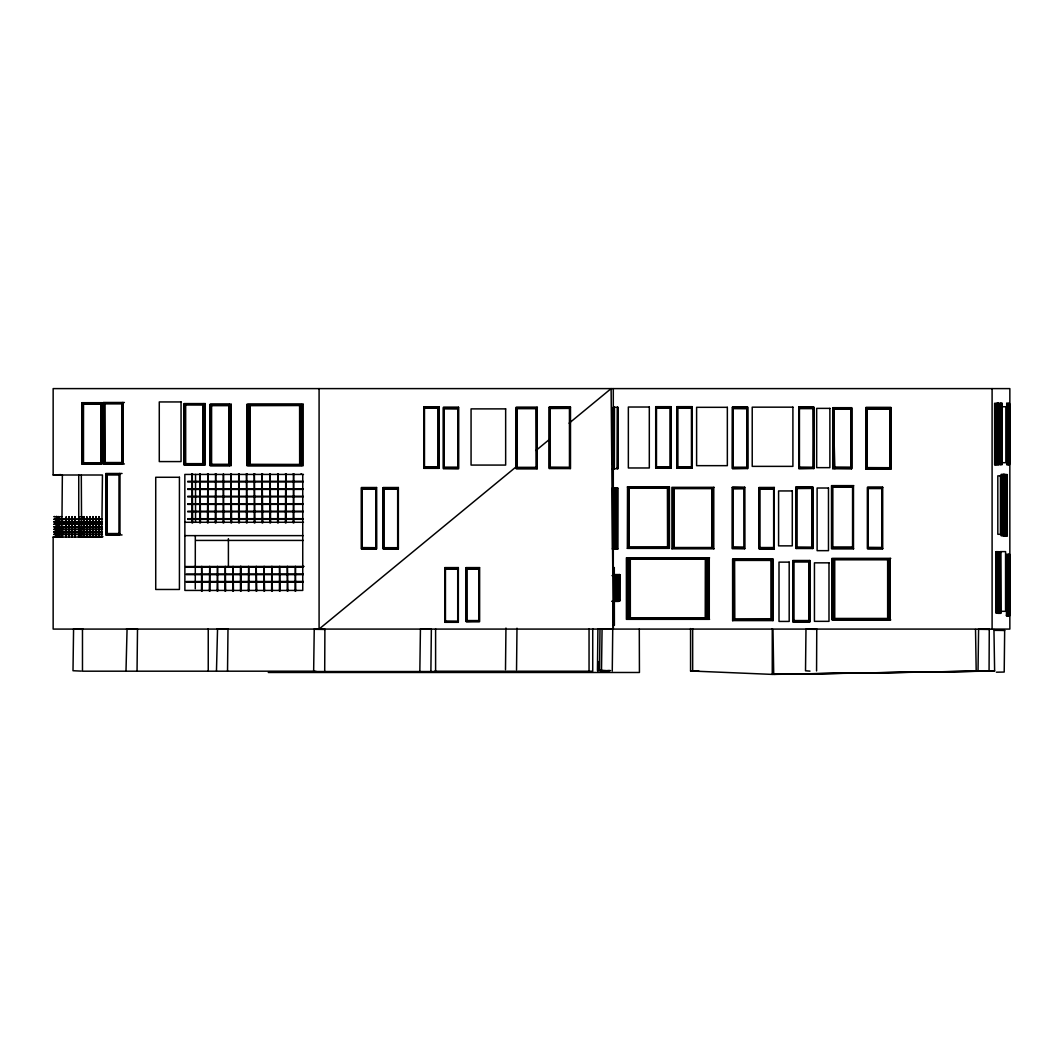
<?xml version="1.0" encoding="UTF-8"?>
<svg xmlns="http://www.w3.org/2000/svg" width="1063" height="1063" viewBox="0 0 1063 1063"><rect width="100%" height="100%" fill="white"/><g stroke="black" fill="none" stroke-linecap="round" stroke-linejoin="round"><path stroke-width="1.5" d="M106.021 534.623L106.021 473.819L119.348 473.978L119.322 534.623L106.021 534.623L120.425 534.251M106.194 534.463L106.021 473.819M107.097 533.546L107.097 474.895M119.468 534.955L119.468 473.487M119.681 534.091L119.681 474.337M612.594 464.584L612.594 407.807M612.82 575.415L613.231 569.157M613.218 575.495L613.231 570.632M613.258 550.953L613.258 547.684M691.761 467.468L677.37 467.441M747.302 467.906L732.766 467.879L732.859 407.74L747.183 407.793M73.573 629.11L73.002 670.726L81.213 671.112M126.005 670.647L127.068 629.017M137.047 670.793L137.499 629.203L136.622 629.15M216.48 670.633L217.543 629.017M227.535 670.793L227.987 629.203L227.11 629.15M313.651 670.886L314.236 629.283M324.707 671.045L324.893 629.429M419.845 670.713L420.43 629.097L431.352 629.269L430.9 670.873M505.496 669.65L505.948 628.047M516.538 669.796L516.99 628.206M599.718 628.951L597.911 628.871L597.446 670.461L607.77 670.7M597.844 671.072L597.951 661.478M600.01 628.725L599.545 670.315L601.724 670.607M602.07 629.083L601.499 670.7L604.741 671.019M612.74 629.243L612.261 671.045M816.57 670.939L816.756 629.323M978.026 670.886L978.598 629.283M989.068 671.045L989.268 629.429M1003.791 630.399L1004.668 630.452L1004.203 672.042L996.403 672.201M673.092 548.123L673.012 488.037M479.161 621.098L466.351 621.403L479.307 621.403L479.307 567.894L466.351 567.894L479.307 567.894M744.392 548.03L732.566 548.03L732.593 487.944M53.947 516.671L54.798 516.591M54.372 519.355L102.38 519.249L54.027 519.329L63.78 519.408M54.213 521.734L102.393 521.774L54.319 521.747M54.226 531.899L102.407 531.885L54.346 531.859M54.346 534.357L102.42 534.41L54.226 534.317M54.147 536.828L55.276 537.001M102.393 524.338L54.2 524.205L102.34 524.205M101.769 536.868L102.447 475.002L53.15 475.002L53.15 388.606L1009.85 388.606L1009.85 629.083L53.15 629.083L53.15 537.067L62.637 536.935M868.232 547.458L868.232 488.568L882.051 488.568M612.501 548.521L613.922 548.521L613.843 488.449L612.501 488.462M613.311 468.743L613.298 407.302L617.948 407.275L617.948 468.743L611.85 468.743M613.736 407.302L613.736 468.743M613.298 487.784L613.564 549.226M613.803 407.302L613.816 468.743M793.782 620.672L793.782 561.782M1008.056 464.119L1008.096 403.98M759.832 547.644L773.651 547.644L759.832 547.644L759.832 488.754L773.651 488.754L773.651 547.644M890.475 408.245L866.504 408.245L866.558 468.358L890.515 468.358L890.515 408.192M101.198 403.036L82.196 403.036L82.196 463.84L101.198 463.84L101.198 403.036L82.196 403.036M122.511 402.811L103.51 402.811L103.51 463.614L122.511 463.614L122.511 402.811L103.51 402.811M203.352 403.927L184.351 403.927L184.351 464.73L203.352 464.73L203.352 403.927L184.351 403.927M229.302 404.578L210.301 404.578L229.302 404.578L229.302 465.368L210.301 465.368L229.302 465.368M1008.136 403.634L1009.425 403.794M732.872 547.418L732.872 488.528L744.193 488.528L744.193 547.418L732.899 547.299M996.004 551.737L998.795 551.71L998.795 613.178L996.004 613.152L996.004 551.71L997.386 551.71L997.386 613.178M853.004 548.056L831.997 548.056L831.997 486.323L853.19 486.349M999.419 552.202L1000.708 552.375M63.793 524.458L54.333 524.272M63.807 529.52L53.961 529.44L102.407 529.361L54.266 529.454M82.529 537.227L83.273 537.014M997.838 551.91L1000.788 551.883L1000.788 613.338L997.838 613.338M1006.741 464.119L1009.412 464.093L1009.412 403.98L1007.883 404.006M1007.817 615.105L1006.488 615.105L1009.598 615.078M1005.332 535.367L1003.326 535.327L1003.392 474.683M424.482 467.042L424.482 408.152L438.262 408.152L438.262 467.042L424.536 466.923M445.45 621.164L445.45 568.758L457.715 568.758L457.715 621.164L445.49 621.058M1008.335 554.62L1009.611 554.78M744.459 487.731L732.42 487.572L744.459 487.731L744.525 548.375L732.487 548.216M677.689 466.856L677.689 407.966L691.508 407.966L691.508 466.856L677.742 466.737M799.442 467.268L799.442 408.378L813.261 408.378L813.261 467.268L799.496 467.149M1003.977 474.576L1007.272 474.55L1007.272 536.018L1003.99 536.018M796.798 547.232L796.798 488.342L811.986 488.342L811.986 547.232L796.838 547.113M670.647 407.023L655.884 407.023L670.647 407.023L670.647 467.826L655.884 467.826L655.884 407.023M882.396 487.611L867.634 487.611L882.396 487.611L882.396 548.415L867.634 548.415L867.634 487.611M773.93 487.957L759.248 487.797L759.248 548.601L774.01 548.601L774.01 487.797M850.812 408.976L850.812 467.454L833.711 467.454L833.711 408.976L850.812 408.976L850.812 467.454L833.804 467.335L833.711 408.976M998.25 464.053L994.649 464.079L995.991 464.026M438.966 406.863L438.966 468.331L423.792 468.331L423.792 406.863L438.966 406.863L438.687 467.999L423.951 467.999L423.951 407.195L438.687 407.195M458.02 568.041L444.972 567.908L444.972 622.014L458.087 622.014L458.087 567.908M376.222 488.236L361.765 488.223M458.206 407.979L443.723 407.94L443.723 468.065L458.219 468.065M691.854 407.169L677.171 407.009L677.171 467.813L691.933 467.813L691.933 407.009M747.276 407.581L732.593 407.421L747.276 407.581L747.355 468.225L732.553 468.531L747.621 468.557L747.621 407.089L732.434 407.089L732.434 468.557L732.553 407.116M747.608 407.116L747.621 468.557M813.846 468.557L813.673 407.421L798.924 407.421M677.45 467.441L677.45 407.381M997.001 403.595L998.263 403.754M809.634 560.826L809.634 621.629L793.104 621.629L793.104 560.826L809.634 560.826L809.634 621.629M362.058 547.697L362.058 488.807L375.93 488.807L375.93 547.697L362.124 547.578M444.042 467.454L457.914 467.454L444.042 467.454L444.042 408.564L457.914 408.564L457.914 467.454L457.914 408.564M832.542 547.418L832.542 486.96L852.659 486.96L852.659 547.418L832.542 547.418L832.542 486.96M376.329 488.023L361.579 487.851L361.579 548.654L376.408 548.654L376.329 488.023L361.579 487.851M361.765 548.282L376.236 548.322M398.187 487.851L383.358 487.851L398.187 487.851L398.187 548.654L383.358 548.654L383.358 487.851M361.579 548.654L376.329 548.495M383.358 548.654L398.187 548.654M443.55 468.411L443.55 407.607L458.392 407.607L458.392 468.411L443.63 468.252M1001.24 535.167L1002.356 535.114L1002.356 475.055L1001.266 475.055M375.93 488.807L362.058 488.807M397.708 547.697L397.708 488.807L383.836 488.807L383.836 547.697L397.708 547.697L397.708 488.807M812.438 487.386L796.2 487.386L812.438 487.386L812.438 548.189L796.2 548.189L796.293 487.545M796.546 547.817L796.546 487.758M677.171 467.813L692.199 468.145L676.998 468.145M677.118 468.119L676.998 406.677L692.199 406.677L692.199 468.145M798.871 468.531L813.673 468.225L813.673 407.421M438.62 407.567L424.031 407.355M458.033 568.227L445.131 568.2L445.131 621.709L458.06 621.735L444.972 622.014M479.28 568.174L466.498 568.2L466.537 621.071M744.193 488.528L732.885 488.648M1000.655 403.701L1002.09 403.541L1002.09 464.332L1000.655 464.172L1000.655 403.701L1001.997 403.701M867.634 548.415L882.396 548.415M655.884 467.826L670.647 467.826M998.064 403.236L998.064 464.637L1002.117 464.664L1002.117 403.209L994.623 403.289L994.636 464.73L998.37 464.73L998.37 403.262M812.411 487.704L796.4 487.731M796.2 548.189L812.358 548.03M796.174 548.495L812.757 548.521L812.757 487.053L796.014 487.053L796.014 548.521L796.16 487.053L812.757 487.053L812.757 548.521M851.091 408.391L851.118 468.092M691.508 407.966L677.689 407.966M746.864 408.498L733.125 408.378L733.125 467.268L746.93 467.268L746.851 408.498L733.164 408.498M813.182 408.498L799.496 408.498M998.13 463.973L999.459 463.973L999.459 403.9L996.576 403.967L996.935 464.053M773.851 548.256L773.864 488.169M793.104 621.629L793.104 560.826M438.262 467.042L438.262 408.152M478.882 568.851L466.816 568.745L466.816 620.566L478.948 620.566L478.868 568.851L466.816 568.745M536.961 407.607L536.961 468.411L516.366 468.411L516.366 407.607L536.961 407.607L536.961 468.411M569.927 407.607L549.438 407.435L569.927 407.607L570.034 468.238L549.438 468.238L549.438 407.102L554.301 407.142M853.244 485.977L853.244 548.402L831.744 548.402L831.744 485.977L853.244 485.977L853.244 548.402M851.503 407.727L851.516 468.743M811.986 488.342L796.812 488.462M608.501 670.62L605.671 670.859M609.737 670.58L606.973 670.7M610.521 670.58L607.97 670.7M616.354 488.249L616.354 548.721M867.023 467.72L867.023 408.83L889.93 408.83L889.93 467.72L867.102 467.6M613.072 487.784L613.085 549.212M773.651 488.754L759.872 488.874M185.733 567.111L303.314 567.15M670.301 466.87L670.301 407.979M890.661 468.677L890.661 407.873L866.172 407.873L866.172 468.677L890.661 468.677L890.661 407.873M890.94 469.009L891.046 407.541L865.907 407.541L866.039 468.982M866.172 468.677L866.026 407.541L891.033 407.567M670.514 467.454L670.514 407.395M809.235 620.672L809.235 561.782M809.448 621.297L793.304 621.297M852.659 547.418L852.659 486.96M536.297 408.684L536.403 467.454L536.297 408.684L517.163 408.684M889.93 408.83L867.089 408.949M102.287 526.716L54.054 526.916L63.807 526.996M54.439 537.028L55.342 536.815M617.563 488.249L617.563 548.721M799.097 467.879L813.594 467.853L813.514 407.754L799.124 407.793M614.6 575.668L614.706 600.98M82.196 463.84L101.198 463.84M103.51 463.614L122.511 463.614M184.351 464.73L203.352 464.73M771.339 560.414L771.339 619.304L771.339 560.414L734.427 560.414L734.427 619.304L771.339 619.304M712.17 488.621L712.17 547.511L712.17 488.621L673.822 488.621L673.822 547.511L712.17 547.511M667.418 488.316L667.551 547.086L629.203 547.086L629.203 488.196L667.551 488.196M516.924 466.179L319.086 629.083L319.086 388.606M536.018 450.46L550.023 438.926M569.117 423.207L611.119 388.606L613.298 629.083L613.298 600.529M796.4 547.844L812.411 547.87M714.084 487.332L671.896 487.332L671.936 548.774M712.848 488.037L712.928 548.149M707.413 558.567L707.453 618.653M627.515 486.907L627.356 548.349M772.509 559.616L772.735 620.261L772.509 559.616L733.284 559.457L772.735 559.457M772.894 559.151L772.894 620.566M668.494 487.572L628.206 487.558L628.286 547.671M669.198 486.934L669.198 548.349M851.224 408.405L833.233 408.338L833.233 468.092L851.264 468.065M713.778 487.359L713.778 548.774M1007.485 463.481L1009.159 463.362M996.775 611.889L998.449 611.77M247.546 404.578L301.307 404.578L301.307 465.381L247.546 465.381L247.546 404.578L301.307 404.578M629.203 547.086L629.203 488.196M734.427 619.304L771.26 619.184M102.274 526.929L54.2 526.73M673.822 547.511L673.822 488.621M998.702 612.049L1000.429 611.929M831.997 548.056L852.938 547.857L852.911 486.509L832.17 486.509L832.196 547.857M516.618 468.065L536.749 468.039L536.735 407.94L516.618 407.94L516.671 468.039M569.994 407.807L549.744 407.82L549.691 467.906L569.994 467.866M832.555 558.726L889.598 558.726L889.598 619.516L832.555 619.516L832.555 558.726L889.598 558.726M656.123 467.454L670.74 467.454M832.555 619.516L889.598 619.516M247.546 465.381L301.307 465.381M630.04 618.041L705.898 618.041M54.279 521.8L63.793 521.933M708.37 558.195L708.37 618.998L708.37 558.195L627.29 558.195L627.29 618.998L708.37 618.998M627.29 618.998L627.29 558.195M705.898 559.151L630.04 559.151M101.875 537.054L53.15 537.067M300.204 464.425L249.739 464.305L249.739 405.654L300.204 405.535M619.516 574.698L618.281 574.857M619.623 574.698L619.53 600.874M613.032 574.578L619.623 574.565L619.636 601.02L613.723 600.98M613.032 574.884L619.636 574.87M613.152 575.216L619.636 575.203M707.652 558.567L628.233 558.54L628.366 618.626M833.233 619.184L833.233 559.058L833.233 619.184L888.987 619.144L888.96 559.058L833.233 559.058M614.162 407.979L614.162 468.039M614.108 568.267L614.175 575.521M997.386 552.388L997.386 612.501M996.749 552.415L996.749 612.474L996.044 612.474L996.031 552.361L998.702 552.388M137.499 629.203L126.457 629.044M227.987 629.203L216.932 629.044M325.158 629.455L314.103 629.296M612.992 629.256L601.95 629.097M817.022 629.349L805.98 629.19L805.515 670.793L809.979 671.125M989.52 629.455L978.478 629.296M1004.668 630.452L994.49 630.346M122.59 463.242L122.59 403.183M203.432 464.345L203.432 404.299M229.143 465.036L210.58 465.036L210.58 404.91L229.555 405.096M999.379 612.846L1000.775 613.006L999.14 612.633L999.379 552.547M1000.456 552.587L999.14 552.587M248.211 465.036L248.211 404.91L248.211 465.036L300.882 465.009L300.882 404.95L248.211 404.91M103.789 463.269L103.789 403.143L103.789 463.269L123.095 463.242L123.095 403.183L103.789 403.143M184.63 464.385L184.63 404.259L184.63 464.385L204.774 464.358M210.58 465.036L210.58 404.91M1008.282 554.966L1008.282 615.078M1005.864 535.353L1005.864 475.227M1003.326 535.154L1003.326 475.028M998.25 403.927L997.891 464.026M1000.668 464L1000.668 403.874M106.273 534.277L106.273 474.151L119.269 474.151M615.583 488.462L616.354 488.422M616.447 600.143L617.324 600.09M616.46 600.475L617.244 600.422M53.15 475.002L60.857 474.603M617.537 407.94L617.364 468.065M617.563 488.422L616.792 488.462L616.792 548.508L617.563 548.548M614.308 575.761L615.092 575.601L613.723 575.761M772.987 629.495L773.718 674.301L994.623 670.952L993.945 629.469M773.718 674.301L994.623 670.952M690.565 628.578L690.565 670.979L772.256 674.394L993.161 671.045M191.911 522.863L192.27 473.846L192.642 522.863M192.496 473.846L191.911 473.846M199.698 522.863L200.07 473.846L200.442 522.863M200.282 473.846L199.698 473.846M207.484 522.863L207.856 473.846L208.228 522.863M208.069 473.846L207.498 473.846M215.284 522.863L215.643 473.832L216.015 522.863M215.869 473.846L215.284 473.846M223.071 522.863L223.443 473.832L223.815 522.863M230.857 522.863L230.95 473.832L231.601 522.85M238.657 522.85L238.737 473.832L239.388 522.85M246.443 522.85L246.536 473.832L247.187 522.85M254.23 522.85L254.323 473.832L254.974 522.85M262.029 522.85L262.109 473.819L262.76 522.85M269.816 522.85L270.188 473.819L270.56 522.85M270.401 473.819L269.816 473.819M277.602 522.85L277.974 473.819L278.347 522.837M278.187 473.819L277.602 473.819M285.402 522.837L285.761 473.819L286.133 522.837M285.987 473.819L285.402 473.819M293.189 522.837L293.561 473.819L293.933 522.837M293.773 473.819L293.189 473.819M57.402 537.054L56.897 516.605L56.485 537.041M60.02 516.631L60.206 516.631M65.999 537.054L66.251 516.618L66.039 537.054M68.962 516.631L69.002 537.054L69.188 516.631M72.204 516.618L72.085 537.054L72.125 516.618M74.928 516.618L74.968 537.054L75.114 516.618M83.871 516.618L83.884 537.054L84.163 516.618M87.166 537.054L86.847 516.618L87.073 537.054M89.823 516.618L90.169 537.054L90.089 516.618M92.813 516.618L93.145 537.054L93.079 516.618M95.79 516.618L96.135 537.054L96.055 516.618M98.793 516.618L99.005 537.054L99.098 516.618M78.449 536.735L102.965 536.695M201.518 591.068L201.651 566.552L202.262 591.055M209.305 591.055L209.73 566.552L210.049 591.055M209.943 566.552L209.305 566.552M217.104 591.055L217.516 566.539L217.835 591.055M217.729 566.539L217.158 566.552M224.891 591.055L225.303 566.539L225.635 591.055M225.529 566.539L224.944 566.539M232.677 591.055L233.103 566.539L233.422 591.055M233.315 566.539L232.731 566.539M241.115 566.539L240.437 566.539L241.142 566.539L241.208 591.055M248.264 591.055L248.676 566.539L249.008 591.041M248.901 566.539L248.224 566.539M256.05 591.041L256.196 566.539L256.794 591.041M263.85 591.041L263.983 566.526L264.581 591.041M271.636 591.041L271.769 566.526L272.38 591.041M279.423 591.041L279.569 566.526L280.167 591.041M287.223 591.041L287.355 566.526L287.953 591.041M295.009 591.041L295.421 566.526L295.74 591.028M295.647 566.526L295.062 566.526M619.397 575.149L616.354 575.096L617.244 575.149M619.397 575.482L618.281 575.495L618.281 600.715L619.636 600.874L613.736 600.741M54.333 516.631L54.585 516.591M56.073 516.605L56.87 516.605L56.1 516.605L56.126 537.041L56.924 537.028M57.867 537.054L58.053 516.618L58.611 537.041M58.598 516.618L57.827 516.618M59.541 516.631L59.608 537.067L60.432 537.054M81.173 516.777L80.735 516.791M59.608 537.067L59.953 537.067M61.813 537.067L62.358 475.002M81.24 537.214L81.107 537.214M301.068 473.819L301.347 473.806M82.834 537.227L82.755 537.227M194.223 566.552L193.944 566.552M302.942 566.526L303.3 566.513M61.84 516.645L61.627 516.645M79.273 537.2L79.061 537.2M230.764 473.832L231.455 473.832M238.564 473.832L239.281 473.832M246.39 473.832L247.068 473.832M254.177 473.832L254.828 473.832M261.963 473.832L262.614 473.819M201.518 566.552L202.156 566.552M256.01 566.539L256.728 566.539M263.837 566.539L264.514 566.526M271.636 566.526L272.274 566.526M279.423 566.526L280.061 566.526M287.209 566.526L287.86 566.526M124.384 402.478L103.297 402.478L103.297 463.946L124.384 463.946M101.835 402.704L81.984 402.704L81.984 464.172L101.835 464.172M122.431 403.887L104.519 403.887L104.586 462.538M994.689 403.967L995.991 403.967M1000.256 403.913L1001.984 403.874L1001.984 464L1000.256 463.96M1006.754 404.006L1007.458 404.006L1007.458 464.066M1001.466 404.06L999.831 404.06L999.831 463.813L1001.466 463.813M1009.132 404.166L1007.658 404.166L1007.658 463.906L1009.132 463.906M184.63 404.259L204.774 404.299M996.509 404.671L997.851 404.671M1000.19 404.618L1001.532 404.618M1009.159 404.711L1007.485 404.591M185.361 405.003L203.272 405.003M229.887 404.937L230.777 404.883L230.777 465.063L229.887 465.009M211.311 405.654L229.223 405.654M671.085 406.691L655.712 406.691L655.712 468.158L671.085 468.158M1001.718 406.744L1005.89 406.744L1005.89 462.697L1001.718 462.697M537.413 407.275L516.14 407.275L516.14 468.743L537.24 468.743M656.123 407.395L670.74 407.395M677.37 407.381L691.88 407.328L677.171 407.009M438.514 407.567L424.164 407.567L424.23 467.68L438.647 467.68M798.858 407.089L813.607 407.581M443.816 408.126L458.126 408.126M516.791 408.126L536.669 408.126M656.469 408.099L670.208 408.099M866.318 408.033L890.528 408.033M438.195 408.272L424.482 408.152M550.235 408.511L569.476 408.391L569.476 467.282L550.235 467.162L550.249 408.511L550.275 467.162M833.472 408.551L851.118 408.551M457.847 408.684L444.042 408.564M104.519 462.538L122.431 462.538M101.131 462.764L83.206 462.764L83.273 404.113L101.41 403.993L83.499 404.113L83.499 462.764M104.227 463.083L122.763 463.083M82.927 463.309L101.45 463.309M996.509 463.322L997.851 463.322M1000.19 463.255L1001.532 463.255M185.361 463.654L203.272 463.654M203.604 464.199L185.068 464.199L185.068 404.445M1000.655 464.172L1001.997 464.172M211.311 464.292L229.223 464.292M994.623 464.704L996.018 464.73M229.555 464.85L211.019 464.85L211.019 405.096M300.816 464.85L248.795 464.85L248.795 405.096M670.208 466.75L656.469 466.75L656.496 407.979M536.297 467.335L517.163 467.335L517.136 408.564M656.216 467.295L670.487 467.295M677.45 467.282L691.707 467.282L691.694 407.541M424.243 467.468L438.461 467.468M549.863 467.72L569.741 467.72L569.715 407.966M732.885 467.693L747.13 467.693L747.116 407.94M813.461 467.693L799.203 467.693L799.203 407.94M443.816 467.879L458.126 467.879M516.791 467.879L536.669 467.879M833.472 467.879L851.118 467.879M866.637 468.145L890.263 468.145M813.952 468.557L798.751 468.557L798.751 407.089L813.952 407.089L813.607 468.065M865.907 469.009L891.046 469.009M122.046 473.487L105.875 473.487L105.875 534.955L122.046 534.955M119.999 474.337L106.858 474.337L106.858 534.091L119.999 534.091M303.46 474.43L184.842 474.43L184.882 590.43L302.742 590.43L302.742 474.43M1003.326 474.842L1004.734 474.683L1004.734 535.486M107.004 474.895L119.428 474.895M1002.994 475.055L1004.641 475.028L1004.641 535.154M1005.558 475.254L1007.179 475.227L1007.179 535.353M1006.794 475.413L1005.253 475.413L1005.253 535.167M1002.941 475.759L1004.283 475.759M1005.518 475.958L1006.847 475.958M187.713 481.326L303.128 481.287M187.699 481.951L303.101 481.924M853.695 485.632L831.505 485.632L831.505 548.747L853.695 548.747M627.356 486.934L669.438 486.907L669.438 548.375L627.316 548.375M744.778 487.239L732.287 487.239L732.287 548.707L744.778 548.707M832.568 487.08L852.539 487.08M882.822 487.279L867.461 487.279L867.461 548.747L882.822 548.747M629.814 487.399L668.972 487.239L628.193 487.399M774.409 487.465L759.088 487.465L759.088 548.933L774.409 548.933M668.202 487.758L628.632 487.758L628.658 547.511L668.202 547.511M712.981 488.037L672.799 487.983L672.799 548.149L713.153 548.123M732.659 488.103L744.352 488.103M759.341 487.957L774.05 488.169M882.463 487.983L867.807 487.957L867.873 548.043L882.463 548.043M712.835 488.196L673.264 488.196L673.264 547.937L712.835 547.937M759.567 488.329L773.824 488.329M187.726 488.807L303.141 488.767M397.655 488.927L383.836 488.807M187.713 489.432L303.128 489.392M187.739 496.275L303.154 496.248M187.726 496.913L303.141 496.873M187.752 503.756L303.168 503.729M187.739 504.394L303.154 504.354M187.766 511.237L303.181 511.21M187.752 511.874L303.168 511.835M187.792 518.717L303.194 518.678M187.766 519.342L303.181 519.315M184.842 522.278L303.473 522.278M107.004 533.546L119.428 533.546M1002.941 534.41L1004.283 534.41M1005.518 534.609L1006.847 534.609M1004.309 535.114L1002.648 534.968L1002.648 475.214L1004.987 475.254L1004.987 535.314M1003.326 535.327L1006.874 535.314M184.842 535.632L303.207 535.632M1005.372 536.018L1001.213 535.792L1001.226 474.35L1004.761 474.35L1004.761 535.818M195.778 540.429L303.314 540.429M732.885 547.299L744.193 547.418M832.568 547.299L852.539 547.299M882.051 547.458L868.219 547.339L868.219 488.688M628.206 547.724L668.494 547.697M796.519 547.658L812.198 547.658L812.198 487.917M629.814 547.883L668.747 547.883M732.659 547.844L744.352 547.844M867.953 547.883L882.224 547.883M383.623 548.123L397.921 548.123M627.981 548.043L668.972 548.043M759.567 548.07L773.824 548.07M774.05 548.229L759.42 548.256L759.42 488.143M671.896 548.8L714.084 548.8M617.616 549.212L617.723 487.758L612.474 487.784L612.487 549.226L617.723 549.212M998.888 552.733L1000.389 552.733M998.449 553.119L996.775 552.999M1000.429 553.278L998.702 553.172M1006.515 554.992L1009.598 554.966L1009.319 615.052M1009.239 555.152L1007.697 555.152L1007.697 614.906M1007.697 555.697L1009.279 555.697M709.566 557.862L626.386 557.862L626.386 619.33L709.566 619.33M890.767 558.394L831.917 558.394L831.917 619.849L890.767 619.849M772.123 619.888L733.457 619.942L733.457 559.776L772.27 559.802L772.27 619.915M809.435 561.357L793.463 561.357L793.463 621.111M793.769 561.902L809.142 561.902M185.626 566.552L304.058 566.433M613.298 567.629L614.374 567.602M445.238 568.373L457.887 568.373L457.887 621.549M466.604 568.36L479.121 568.36L479.107 620.938L466.604 620.938M457.648 568.864L445.45 568.758M186.277 574.033L303.34 573.993M186.264 574.658L303.327 574.631M616.354 575.415L617.244 575.455L617.231 600.661L618.148 600.661M612.009 575.601L618.56 575.601M613.736 576L614.706 576.053M186.291 581.514L303.354 581.474M186.277 582.139L303.34 582.099M618.041 600.09L619.623 600.236M614.68 600.382L619.623 600.382M612.049 601.126L615.384 601.126M612.115 601.419L618.56 601.419M1000.389 611.305L1005.571 611.305L1005.571 551.604L1000.389 551.604L1000.708 612.673M997.174 612.474L1000.389 612.487M1007.697 614.348L1009.279 614.348M1006.475 615.756L1009.704 615.756L1009.704 554.288L1006.462 554.315L1006.475 615.756L1007.857 615.756M628.233 618.653L707.652 618.626M793.769 620.553L809.142 620.553M793.211 621.47L809.554 621.47M613.231 622.32L612.82 601.273M613.298 624.738L614.348 624.924M613.298 625.363L614.374 625.389L614.294 567.602M690.565 670.979L698.843 670.979M315.831 671.191L82.476 671.191L82.476 628.725M434.647 671.218L592.729 671.218L592.729 628.738M315.99 671.524L435.604 671.524L435.604 628.897M442.54 671.949L576.89 671.949M268.288 672.48L639.434 672.48L639.288 629.083M612.567 549.226L613.378 549.212M83.073 629.323L74.33 629.176M63.74 519.196L53.721 519.329M78.529 519.302L81.811 519.329M78.569 519.515L82.103 519.355M63.74 521.72L53.721 521.853M78.529 521.827L81.811 521.853M78.569 522.039L82.117 521.88M53.894 524.179L63.753 524.245M78.542 524.365L81.824 524.378M78.582 524.577L81.864 524.591M53.907 526.703L63.767 526.783M78.542 526.889L81.838 526.916M78.582 527.102L81.878 527.128M53.907 529.228L63.767 529.308M78.556 529.414L81.838 529.44M78.596 529.626L81.878 529.653M53.921 531.752L63.78 531.832M78.569 531.938L81.851 531.965M53.961 531.965L63.82 532.045M78.609 532.151L81.891 532.178M53.934 534.29L63.78 534.357M78.569 534.463L81.851 534.49M53.974 534.503L63.833 534.569M78.609 534.676L81.891 534.702M618.281 600.077L619.516 600.236M618.281 600.382L619.53 600.542M617.218 601.126L618.334 601.14M604.528 670.673L606.588 670.687M603.226 670.647L605.312 670.673M602.003 670.633L604.01 670.66M602.787 670.633L598.841 670.421M600.874 628.764L601.817 628.791M74.33 629.176L73.453 629.137M614.308 600.98L615.012 600.994M616.766 468.039L617.537 468.065M101.277 403.409L101.277 463.468L82.476 463.495L82.476 403.382L101.782 403.409L101.782 463.468M998.702 612.501L998.489 552.415M614.188 624.725L614.135 575.761M612.567 549.026L613.298 549.212M793.37 561.198L809.448 561.171M734.427 560.414L734.626 619.184M771.99 619.888L772.057 559.776L733.895 559.988L733.895 619.729M833.233 408.338L834.867 468.743M549.89 407.754L549.81 467.866M423.911 406.863L423.911 468.331M466.325 567.629L466.351 621.403M1004.017 475.201L1004.017 535.367L1004.216 475.214M1009.425 464.279L1008.136 464.438M998.715 612.687L997.426 612.846M613.378 568.267L613.949 575.521M975.528 629.469L976.193 670.952M81.306 475.174L81.612 536.695M240.424 566.539L240.477 591.055M1008.96 404.166L1008.96 463.906M1009 555.152L1009 614.906M1008.774 404.006L1008.774 464.066M1008.76 554.992L1008.76 615.052M1008.322 554.288L1008.322 615.756M1008.123 403.302L1008.123 464.77M1007.445 554.992L1007.445 615.052M1006.555 475.413L1006.555 535.167M1006.302 475.254L1006.302 535.314M1005.904 474.55L1005.904 536.018M1005.492 475.413L1005.492 535.167M1003.379 474.35L1003.379 535.818M1001.12 404.06L1001.12 463.813M1000.735 403.209L1000.735 464.664M1000.163 404.06L1000.163 463.813M1000.19 552.733L1000.19 612.487M999.991 552.574L999.991 612.647M999.406 551.883L999.406 613.338M999.087 552.733L999.087 612.487M998.423 552.574L998.423 612.315L996.948 612.315L997.121 552.574M998.064 552.415L998.064 612.474M997.785 463.867L997.785 404.113L996.19 404.113L996.19 463.867M996.988 403.262L996.988 464.73M995.872 403.967L995.872 464.026M992.098 388.606L992.098 629.083M890.236 558.394L890.236 619.849M889.306 558.886L889.306 619.357M888.708 559.244L888.708 618.998L833.698 618.998L833.698 559.244M882.556 487.279L882.556 548.747M882.184 488.143L882.184 547.883M881.905 488.688L881.958 547.339M853.483 485.632L853.483 548.747M832.887 558.886L832.887 619.357M809.089 561.902L809.089 620.553M799.004 407.581L799.004 468.065M774.17 487.465L774.17 548.933M772.256 628.725L772.256 674.394M744.658 487.239L744.658 548.707M733.656 559.829L733.656 619.888M732.845 559.125L732.845 620.593M709.273 557.862L709.273 619.33M707.506 558.567L707.506 618.626M692.664 628.658L692.664 671.059M670.806 406.691L670.806 468.158M656.203 407.395L656.203 467.454M630.293 559.271L630.332 617.922M628.459 487.611L628.459 547.671M619.516 574.565L619.53 601.02M618.041 575.561L618.041 600.661M617.696 407.275L617.59 468.743L617.51 407.275M616.474 487.758L616.474 549.212M616.354 575.495L616.354 600.728M616.168 487.758L616.168 549.212M615.092 575.468L615.092 601.273M614.666 575.468L614.666 601.273M614.454 407.275L614.374 468.743M613.989 575.827L613.816 624.725M613.643 487.758L613.643 549.226M613.364 567.602L613.364 576.292M613.298 388.606L613.298 576.292M589.048 628.738L589.048 671.218M570.26 407.102L570.26 468.57M570.034 407.435L570.034 468.238M537.187 407.275L537.187 468.743M516.817 408.126L516.817 467.879M458.233 567.602L458.233 622.307M438.846 406.863L438.846 468.331M376.156 488.382L376.156 548.136L361.845 548.136L361.845 488.382M301.905 404.246L301.905 465.714M301.068 404.737L301.068 465.222M300.656 405.096L300.656 464.85M299.832 405.654L299.819 464.305M299.607 405.654L299.66 464.305M249.964 405.654L249.951 464.305M248.955 405.096L248.955 464.85M247.878 404.737L247.878 465.222M229.515 404.246L229.515 465.7M228.997 405.654L228.93 464.292M228.399 538.675L228.399 566.619M211.59 405.654L211.603 464.292M211.231 405.096L211.231 464.85M210.461 404.737L210.461 465.209M208.242 628.725L208.242 671.191M203.565 403.595L203.565 465.063M202.98 405.003L202.98 463.654M195.539 474.43L195.539 522.278M195.313 535.632L195.273 588.769M185.64 405.003L185.653 463.654M185.281 404.445L185.281 464.199M184.51 404.086L184.51 464.558M122.723 402.478L122.723 463.946M122.139 403.887L122.139 462.538M104.799 403.887L104.812 462.538M104.227 403.329L104.44 463.083M103.669 402.97L103.669 463.455M101.41 402.704L101.41 464.172M100.826 404.113L100.892 462.764M83.127 403.568L83.127 463.309M82.369 403.196L82.369 463.681M78.742 475.002L78.742 537.067M612.806 487.532L612.806 548.202L612.952 487.532M612.806 409.733L612.806 467.919L612.952 409.733M205.239 403.595L205.239 465.063L184.138 465.063L184.138 403.595L205.239 403.595M231.176 404.246L231.176 465.7L210.089 465.7L210.089 404.246L231.176 404.246M997.426 552.042L998.768 552.042L997.426 552.042M1006.714 403.302L1006.714 464.77L1009.491 464.77L1009.491 403.302L1006.714 403.329M1005.917 474.882L1007.259 474.882L1005.917 474.882M398.014 488.183L398.027 548.335L383.517 548.335L383.53 488.183L398.027 488.169M376.581 487.518L376.581 548.986L361.42 548.986L361.42 487.518L376.581 487.518M398.359 487.518L398.359 548.986L383.185 548.986L383.185 487.518L398.359 487.518M458.565 407.275L458.565 468.743L443.391 468.743L443.391 407.275L458.565 407.275M832.847 468.717L851.689 468.743L851.689 407.7L832.834 407.7L832.834 468.743M833.299 468.252L851.476 468.411L851.476 408.033L833.206 408.033L833.299 468.252M570.486 407.102L570.486 468.57L549.212 468.57L549.212 407.102L570.486 407.102M732.62 620.566L732.593 559.125L773.173 559.125L773.173 620.593L732.593 620.593M668.335 487.558L668.335 547.724L668.335 487.558M303.194 404.246L246.935 404.246L246.935 465.714L303.194 465.714L303.194 404.246M78.662 516.777L79.459 516.764L78.795 516.777M82.143 516.804L82.941 516.791L82.276 516.804M181.055 401.947L159.277 401.947L159.277 461.581L181.055 461.581L181.055 401.947M649.307 407.023L628.353 407.023L628.353 467.972L649.307 467.972L649.307 407.023M727.344 407.315L696.61 407.315L696.61 465.66L727.344 465.66L727.344 407.315M792.905 407.169L752.219 407.169L752.219 466.365L792.905 466.365L792.905 407.169M829.884 408.378L816.676 408.378L816.676 467.654L829.884 467.654L829.884 408.378M505.656 408.883L471.068 408.883L471.068 465.076L505.656 465.076L505.656 408.883M998.263 464.239L996.935 464.239L998.263 464.239M1000.429 475.852L997.825 475.852L997.825 534.29L1000.429 534.29L1000.429 475.852M179.421 477.274L155.73 477.274L155.73 589.473L179.421 589.473L179.421 477.274M828.476 488.01L817.115 488.01L817.115 550.661L828.476 550.661L828.476 488.01M792.28 490.947L778.594 490.947L778.594 545.864L792.28 545.864L792.28 490.947M1007.179 535.526L1005.85 535.526L1007.179 535.526M707.028 558.726L628.791 558.726L628.791 618.467L707.028 618.467L707.028 558.726M887.645 559.802L834.734 559.802L834.747 618.44L887.645 618.44L887.645 559.802M809.886 560.493L792.918 560.493L792.918 621.961L809.886 621.961L809.807 560.493M789.184 562.128L779.006 562.128L779.006 621.43L789.184 621.43L789.184 562.128M828.994 562.845L814.444 562.845L814.444 621.337L828.994 621.337L828.994 562.845M458.339 567.602L444.826 567.602L444.826 622.307L458.339 622.307L458.339 567.602M479.572 567.602L466.205 567.602L466.205 621.696L479.572 621.696L479.572 567.602M1009.611 615.264L1008.282 615.264L1009.611 615.264M705.5 617.922L705.54 559.271L705.487 617.922"/></g></svg>
